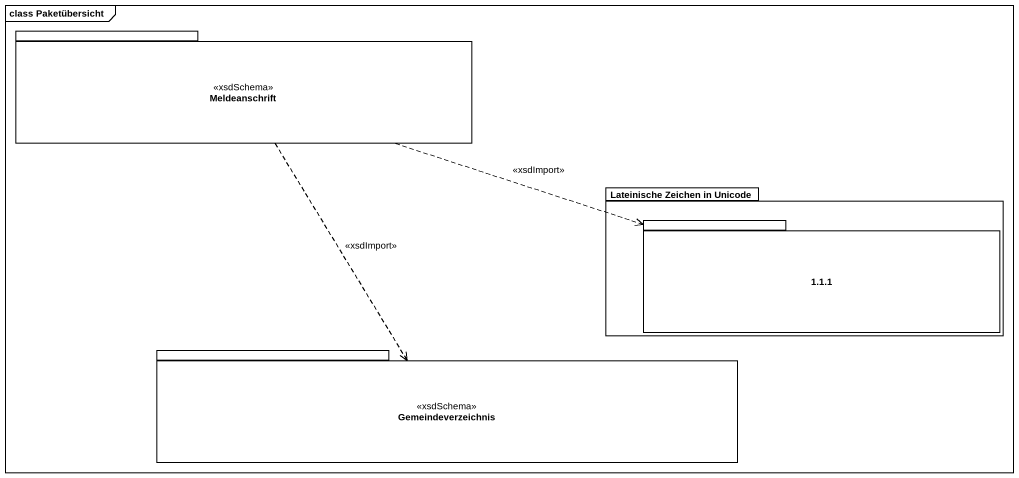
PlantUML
@startuml
mainframe class Paketübersicht
package Meldeanschrift <<xsdSchema>> {
}
package "Lateinische Zeichen in Unicode" as Lateinische_Zeichen_in {
  package "1.1.1" as p1_1_1 {
  }
}
package Gemeindeverzeichnis <<xsdSchema>> {
}
Meldeanschrift .right.> p1_1_1 : <<xsdImport>>
Meldeanschrift ..> Gemeindeverzeichnis : <<xsdImport>>
@enduml
